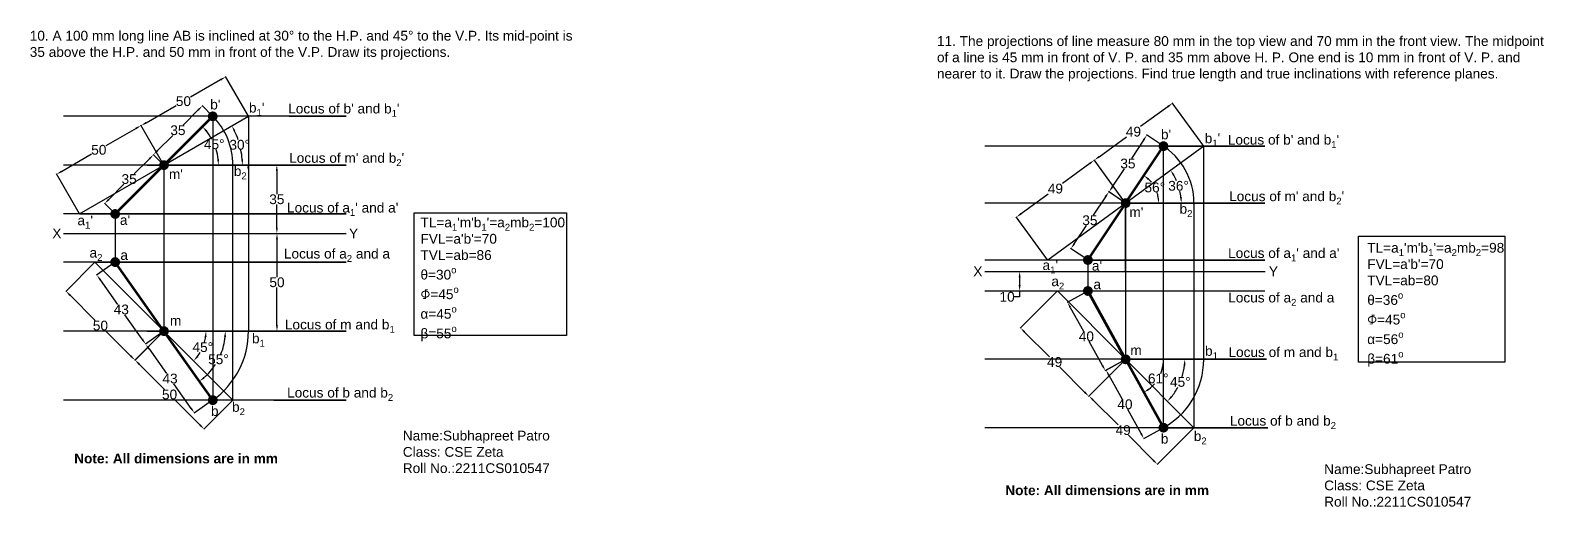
# Model space of a CAD drawing. Header units: millimetres. Extents: x 214 to 4834, y 182 to 516.
# Drawn here: x 4059 to 4834, y 239 to 483 of the extents above; entities that cross this region are included whole.
import ezdxf

# ---------------------------------------------------------------- set-up
doc = ezdxf.new("R2010")
doc.units = ezdxf.units.MM
doc.header["$MEASUREMENT"] = 0
doc.styles.get("Standard").update_dxf_attribs({"font": 'arial.ttf'})
doc.dimstyles.get("Standard").update_dxf_attribs({"dimtxt": 5, "dimasz": 3, "dimexe": 0.18, "dimexo": 0.0625, "dimgap": 0.09, "dimtad": 0, "dimtih": 1, "dimtoh": 1, "dimdec": 0, "dimzin": 0, "dimdsep": 46, "dimtxsty": 'Standard', "dimcen": 0.09, "dimadec": 0, "dimazin": 0, "dimtfac": 1, "dimtdec": 0, "dimtofl": 0, "dimtmove": 0, "dimatfit": 3, "dimfxl": 1, "dimtolj": 1, "dimtzin": 0, "dimarcsym": 0})

# ---------------------------------------------------------------- blocks, each defined once
blk = doc.blocks.new('*D81')
at = {"color": 0, "lineweight": -2, "transparency": 16777216}
for start, end in [(18.9432, 25.7215), (4.2785, 11.12835)]:
    blk.add_arc((4127.27, 414.36), 40.18, start, end, dxfattribs=at)
at = {"color": 0, "transparency": 16777216}
for points in [[(4163.03, 431.57), (4163.91, 432.03), (4162.07, 434.45)], [(4167.84, 417.38), (4166.84, 417.34), (4167.45, 414.36)]]:
    blk.add_solid(points, dxfattribs=at)
at = {"layer": 'Defpoints', "color": 0, "transparency": 16777216}
for p in [(4170.57, 439.36), (4166.84, 421.34), (4075.71, 414.36), (4127.27, 414.36), (4220.54, 414.36)]:
    blk.add_point(p, dxfattribs=at)
at = {"color": 0, "transparency": 16777216, "insert": (4166.08, 424.76), "char_height": 5, "attachment_point": 5}
blk.add_mtext('\\A1;30°', dxfattribs=at)
blk = doc.blocks.new('*D82')
at = {"color": 0, "lineweight": -2, "transparency": 16777216}
for start, end in [(28.49247, 38.83618), (6.16382, 16.75762)]:
    blk.add_arc((4127.27, 414.36), 27.9, start, end, dxfattribs=at)
at = {"color": 0, "transparency": 16777216}
for points in [[(4148.63, 431.52), (4149.37, 432.19), (4146.99, 434.09)], [(4155.5, 417.38), (4154.51, 417.33), (4155.17, 414.36)]]:
    blk.add_solid(points, dxfattribs=at)
at = {"layer": 'Defpoints', "color": 0, "transparency": 16777216}
for p in [(4152.27, 439.36), (4154.22, 421.58), (4075.71, 414.36), (4127.27, 414.36), (4220.54, 414.36)]:
    blk.add_point(p, dxfattribs=at)
at = {"color": 0, "transparency": 16777216, "insert": (4153.04, 425.04), "char_height": 5, "attachment_point": 5}
blk.add_mtext('\\A1;45°', dxfattribs=at)
blk = doc.blocks.new('*D83')
at = {"color": 0, "lineweight": -2, "transparency": 16777216}
for start, end in [(344.90077, 352.0155), (322.9845, 329.67692)]:
    blk.add_arc((4127.27, 329.36), 21.55, start, end, dxfattribs=at)
at = {"color": 0, "transparency": 16777216}
for points in [[(4148.1, 326.4), (4149.1, 326.33), (4148.81, 329.36)], [(4144.85, 316.06), (4144.09, 316.72), (4142.5, 314.13)]]:
    blk.add_solid(points, dxfattribs=at)
at = {"layer": 'Defpoints', "color": 0, "transparency": 16777216}
for p in [(4075.71, 329.36), (4127.27, 329.36), (4220.54, 329.36), (4145.93, 318.59), (4162.62, 294)]:
    blk.add_point(p, dxfattribs=at)
at = {"color": 0, "transparency": 16777216, "insert": (4147.17, 321.12), "char_height": 5, "attachment_point": 5}
blk.add_mtext('\\A1;45°', dxfattribs=at)
blk = doc.blocks.new('*D84')
at = {"color": 0, "lineweight": -2, "transparency": 16777216}
for start, end in [(337.91502, 354.53179), (310.7326, 327.08322)]:
    blk.add_arc((4127.27, 329.36), 31.45, start, end, dxfattribs=at)
at = {"color": 0, "transparency": 16777216}
for points in [[(4158.07, 326.39), (4159.07, 326.34), (4158.71, 329.36)], [(4148.09, 305.14), (4147.48, 305.93), (4145.42, 303.68)]]:
    blk.add_solid(points, dxfattribs=at)
at = {"layer": 'Defpoints', "color": 0, "transparency": 16777216}
for p in [(4075.71, 329.36), (4127.27, 329.36), (4220.54, 329.36), (4152.55, 310.66), (4152.27, 294)]:
    blk.add_point(p, dxfattribs=at)
at = {"color": 0, "transparency": 16777216, "insert": (4155.19, 314.9), "char_height": 5, "attachment_point": 5}
blk.add_mtext('\\A1;55°', dxfattribs=at)
blk = doc.blocks.new('*D85')
at = {"color": 0, "lineweight": -2, "transparency": 16777216}
for p, q in [((4127.22, 414.4), (4121.79, 419.84)), ((4119.79, 417.59), (4112.06, 409.86)), ((4099.04, 396.83), (4106.77, 404.57)), ((4102.22, 389.4), (4096.79, 394.84))]:
    blk.add_line(p, q, dxfattribs=at)
at = {"color": 0, "transparency": 16777216}
for points in [[(4119.44, 417.94), (4120.15, 417.24), (4121.92, 419.71)], [(4098.68, 397.19), (4099.39, 396.48), (4096.92, 394.71)]]:
    blk.add_solid(points, dxfattribs=at)
at = {"layer": 'Defpoints', "color": 0, "transparency": 16777216}
for p in [(4121.92, 419.71), (4127.27, 414.36), (4102.27, 389.36)]:
    blk.add_point(p, dxfattribs=at)
at = {"color": 0, "transparency": 16777216, "insert": (4109.42, 407.21), "char_height": 5, "attachment_point": 5}
blk.add_mtext('\\A1;35', dxfattribs=at)
blk = doc.blocks.new('*D86')
at = {"color": 0, "lineweight": -2, "transparency": 16777216}
for p, q in [((4144.79, 442.6), (4137.05, 434.86)), ((4152.22, 439.4), (4146.78, 444.85)), ((4124.03, 421.84), (4131.76, 429.57)), ((4127.22, 414.4), (4121.78, 419.85))]:
    blk.add_line(p, q, dxfattribs=at)
at = {"color": 0, "transparency": 16777216}
for points in [[(4144.43, 442.95), (4145.14, 442.24), (4146.91, 444.72)], [(4123.68, 422.19), (4124.38, 421.49), (4121.91, 419.72)]]:
    blk.add_solid(points, dxfattribs=at)
at = {"layer": 'Defpoints', "color": 0, "transparency": 16777216}
for p in [(4146.91, 444.72), (4152.27, 439.36), (4127.27, 414.36)]:
    blk.add_point(p, dxfattribs=at)
at = {"color": 0, "transparency": 16777216, "insert": (4134.41, 432.22), "char_height": 5, "attachment_point": 5}
blk.add_mtext('\\A1;35', dxfattribs=at)
blk = doc.blocks.new('*D87')
at = {"color": 0, "lineweight": -2, "transparency": 16777216}
for p, q in [((4156.29, 458.09), (4140.9, 449.21)), ((4170.54, 439.41), (4158.8, 459.75)), ((4118.18, 436.09), (4133.57, 444.98)), ((4127.24, 414.41), (4115.5, 434.75))]:
    blk.add_line(p, q, dxfattribs=at)
at = {"color": 0, "transparency": 16777216}
for points in [[(4156.04, 458.53), (4156.54, 457.66), (4158.89, 459.59)], [(4117.93, 436.53), (4118.43, 435.66), (4115.59, 434.59)]]:
    blk.add_solid(points, dxfattribs=at)
at = {"layer": 'Defpoints', "color": 0, "transparency": 16777216}
for p in [(4158.89, 459.59), (4170.57, 439.36), (4127.27, 414.36)]:
    blk.add_point(p, dxfattribs=at)
at = {"color": 0, "transparency": 16777216, "insert": (4137.24, 447.09), "char_height": 5, "attachment_point": 5}
blk.add_mtext('\\A1;50', dxfattribs=at)
blk = doc.blocks.new('*D88')
at = {"color": 0, "lineweight": -2, "transparency": 16777216}
for p, q in [((4127.24, 414.41), (4115.44, 434.84)), ((4112.94, 433.18), (4097.55, 424.3)), ((4074.83, 411.18), (4090.22, 420.07)), ((4083.93, 389.41), (4072.14, 409.84))]:
    blk.add_line(p, q, dxfattribs=at)
at = {"color": 0, "transparency": 16777216}
for points in [[(4112.69, 433.61), (4113.19, 432.75), (4115.53, 434.68)], [(4074.58, 411.61), (4075.08, 410.75), (4072.23, 409.68)]]:
    blk.add_solid(points, dxfattribs=at)
at = {"layer": 'Defpoints', "color": 0, "transparency": 16777216}
for p in [(4115.53, 434.68), (4127.27, 414.36), (4083.97, 389.36)]:
    blk.add_point(p, dxfattribs=at)
at = {"color": 0, "transparency": 16777216, "insert": (4093.88, 422.18), "char_height": 5, "attachment_point": 5}
blk.add_mtext('\\A1;50', dxfattribs=at)
blk = doc.blocks.new('*D89')
at = {"color": 0, "lineweight": -2, "transparency": 16777216}
for p, q in [((4118.68, 414.36), (4185.28, 414.36)), ((4185.1, 411.36), (4185.1, 399.5)), ((4185.1, 382.36), (4185.1, 394.22)), ((4118.68, 379.36), (4185.28, 379.36))]:
    blk.add_line(p, q, dxfattribs=at)
at = {"color": 0, "transparency": 16777216}
for points in [[(4184.6, 411.36), (4185.6, 411.36), (4185.1, 414.36)], [(4184.6, 382.36), (4185.6, 382.36), (4185.1, 379.36)]]:
    blk.add_solid(points, dxfattribs=at)
at = {"layer": 'Defpoints', "color": 0, "transparency": 16777216}
for p in [(4118.62, 414.36), (4118.62, 379.36), (4185.1, 379.36)]:
    blk.add_point(p, dxfattribs=at)
at = {"color": 0, "transparency": 16777216, "insert": (4185.1, 396.86), "char_height": 5, "attachment_point": 5}
blk.add_mtext('\\A1;35', dxfattribs=at)
blk = doc.blocks.new('*D90')
at = {"color": 0, "lineweight": -2, "transparency": 16777216}
for p, q in [((4118.6, 379.36), (4185.35, 379.36)), ((4185.17, 376.36), (4185.17, 357)), ((4185.17, 332.36), (4185.17, 351.72)), ((4118.6, 329.36), (4185.35, 329.36))]:
    blk.add_line(p, q, dxfattribs=at)
at = {"color": 0, "transparency": 16777216}
for points in [[(4184.67, 376.36), (4185.67, 376.36), (4185.17, 379.36)], [(4184.67, 332.36), (4185.67, 332.36), (4185.17, 329.36)]]:
    blk.add_solid(points, dxfattribs=at)
at = {"layer": 'Defpoints', "color": 0, "transparency": 16777216}
for p in [(4118.54, 379.36), (4118.54, 329.36), (4185.17, 329.36)]:
    blk.add_point(p, dxfattribs=at)
at = {"color": 0, "transparency": 16777216, "insert": (4185.17, 354.36), "char_height": 5, "attachment_point": 5}
blk.add_mtext('\\A1;50', dxfattribs=at)
blk = doc.blocks.new('*D91')
at = {"color": 0, "lineweight": -2, "transparency": 16777216}
for p, q in [((4102.22, 364.68), (4092.76, 357.99)), ((4094.64, 355.65), (4103.53, 343.06)), ((4116.17, 325.19), (4107.27, 337.77)), ((4127.22, 329.32), (4117.76, 322.64))]:
    blk.add_line(p, q, dxfattribs=at)
at = {"color": 0, "transparency": 16777216}
for points in [[(4095.05, 355.93), (4094.23, 355.36), (4092.9, 358.1)], [(4116.58, 325.48), (4115.76, 324.9), (4117.9, 322.74)]]:
    blk.add_solid(points, dxfattribs=at)
at = {"layer": 'Defpoints', "color": 0, "transparency": 16777216}
for p in [(4102.27, 364.72), (4127.27, 329.36), (4117.9, 322.74)]:
    blk.add_point(p, dxfattribs=at)
at = {"color": 0, "transparency": 16777216, "insert": (4105.4, 340.42), "char_height": 5, "attachment_point": 5}
blk.add_mtext('\\A1;43', dxfattribs=at)
blk = doc.blocks.new('*D92')
at = {"color": 0, "lineweight": -2, "transparency": 16777216}
for p, q in [((4127.22, 329.32), (4117.74, 322.62)), ((4119.62, 320.28), (4128.52, 307.7)), ((4141.16, 289.82), (4132.26, 302.41)), ((4152.22, 293.97), (4142.74, 287.27))]:
    blk.add_line(p, q, dxfattribs=at)
at = {"color": 0, "transparency": 16777216}
for points in [[(4120.03, 320.57), (4119.21, 319.99), (4117.89, 322.73)], [(4141.56, 290.11), (4140.75, 289.53), (4142.89, 287.37)]]:
    blk.add_solid(points, dxfattribs=at)
at = {"layer": 'Defpoints', "color": 0, "transparency": 16777216}
for p in [(4127.27, 329.36), (4142.89, 287.37), (4152.27, 294)]:
    blk.add_point(p, dxfattribs=at)
at = {"color": 0, "transparency": 16777216, "insert": (4130.39, 305.05), "char_height": 5, "attachment_point": 5}
blk.add_mtext('\\A1;43', dxfattribs=at)
blk = doc.blocks.new('*D93')
at = {"color": 0, "lineweight": -2, "transparency": 16777216}
for p, q in [((4091.87, 364.67), (4076.91, 349.72)), ((4079.16, 347.72), (4092.08, 334.81)), ((4110.28, 316.61), (4097.36, 329.53)), ((4127.22, 329.32), (4112.27, 314.36))]:
    blk.add_line(p, q, dxfattribs=at)
at = {"color": 0, "transparency": 16777216}
for points in [[(4079.52, 348.08), (4078.81, 347.37), (4077.04, 349.85)], [(4110.63, 316.97), (4109.92, 316.26), (4112.4, 314.49)]]:
    blk.add_solid(points, dxfattribs=at)
at = {"layer": 'Defpoints', "color": 0, "transparency": 16777216}
for p in [(4091.91, 364.72), (4127.27, 329.36), (4112.4, 314.49)]:
    blk.add_point(p, dxfattribs=at)
at = {"color": 0, "transparency": 16777216, "insert": (4094.72, 332.17), "char_height": 5, "attachment_point": 5}
blk.add_mtext('\\A1;50', dxfattribs=at)
blk = doc.blocks.new('*D94')
at = {"color": 0, "lineweight": -2, "transparency": 16777216}
for p, q in [((4127.22, 329.32), (4112.33, 314.43)), ((4114.58, 312.43), (4127.5, 299.52)), ((4145.7, 281.32), (4132.78, 294.23)), ((4162.58, 293.96), (4147.69, 279.07))]:
    blk.add_line(p, q, dxfattribs=at)
at = {"color": 0, "transparency": 16777216}
for points in [[(4114.94, 312.79), (4114.23, 312.08), (4112.46, 314.55)], [(4146.05, 281.67), (4145.34, 280.97), (4147.82, 279.2)]]:
    blk.add_solid(points, dxfattribs=at)
at = {"layer": 'Defpoints', "color": 0, "transparency": 16777216}
for p in [(4127.27, 329.36), (4162.62, 294), (4147.82, 279.2)]:
    blk.add_point(p, dxfattribs=at)
at = {"color": 0, "transparency": 16777216, "insert": (4130.14, 296.88), "char_height": 5, "attachment_point": 5}
blk.add_mtext('\\A1;50', dxfattribs=at)
blk = doc.blocks.new('*D95')
at = {"color": 0, "lineweight": -2, "transparency": 16777216}
for p, q in [((4609.74, 398.19), (4603.45, 388.75)), ((4619.99, 394.96), (4611.25, 400.78)), ((4593.63, 374.02), (4599.92, 383.46)), ((4600.56, 365.8), (4591.82, 371.63))]:
    blk.add_line(p, q, dxfattribs=at)
at = {"color": 0, "transparency": 16777216}
for points in [[(4609.32, 398.46), (4610.15, 397.91), (4611.4, 400.68)], [(4593.21, 374.3), (4594.05, 373.75), (4591.97, 371.53)]]:
    blk.add_solid(points, dxfattribs=at)
at = {"layer": 'Defpoints', "color": 0, "transparency": 16777216}
for p in [(4611.4, 400.68), (4620.04, 394.92), (4600.61, 365.77)]:
    blk.add_point(p, dxfattribs=at)
at = {"color": 0, "transparency": 16777216, "insert": (4601.68, 386.11), "char_height": 5, "attachment_point": 5}
blk.add_mtext('\\A1;35', dxfattribs=at)
blk = doc.blocks.new('*D96')
at = {"color": 0, "lineweight": -2, "transparency": 16777216}
for p, q in [((4629.18, 427.22), (4622.93, 417.8)), ((4639.33, 424.08), (4630.69, 429.82)), ((4613.16, 403.1), (4619.41, 412.52)), ((4619.99, 394.96), (4611.35, 400.7))]:
    blk.add_line(p, q, dxfattribs=at)
at = {"color": 0, "transparency": 16777216}
for points in [[(4628.77, 427.5), (4629.6, 426.95), (4630.84, 429.72)], [(4612.74, 403.37), (4613.57, 402.82), (4611.5, 400.6)]]:
    blk.add_solid(points, dxfattribs=at)
at = {"layer": 'Defpoints', "color": 0, "transparency": 16777216}
for p in [(4630.84, 429.72), (4639.39, 424.04), (4620.04, 394.92)]:
    blk.add_point(p, dxfattribs=at)
at = {"color": 0, "transparency": 16777216, "insert": (4621.17, 415.16), "char_height": 5, "attachment_point": 5}
blk.add_mtext('\\A1;35', dxfattribs=at)
blk = doc.blocks.new('*D97')
at = {"color": 0, "lineweight": -2, "transparency": 16777216}
for p, q in [((4641.56, 444.3), (4627.62, 434.13)), ((4659.99, 424.13), (4643.88, 446.21)), ((4606.43, 418.68), (4620.37, 428.85)), ((4620.01, 394.97), (4603.9, 417.06))]:
    blk.add_line(p, q, dxfattribs=at)
at = {"color": 0, "transparency": 16777216}
for points in [[(4641.27, 444.71), (4641.86, 443.9), (4643.98, 446.07)], [(4606.14, 419.09), (4606.72, 418.28), (4604.01, 416.91)]]:
    blk.add_solid(points, dxfattribs=at)
at = {"layer": 'Defpoints', "color": 0, "transparency": 16777216}
for p in [(4643.98, 446.07), (4660.02, 424.08), (4620.04, 394.92)]:
    blk.add_point(p, dxfattribs=at)
at = {"color": 0, "transparency": 16777216, "insert": (4624, 431.49), "char_height": 5, "attachment_point": 5}
blk.add_mtext('\\A1;49', dxfattribs=at)
blk = doc.blocks.new('*D98')
at = {"color": 0, "lineweight": -2, "transparency": 16777216}
for p, q in [((4601.58, 415.15), (4587.64, 404.98)), ((4620.01, 394.97), (4603.9, 417.06)), ((4566.45, 389.53), (4580.39, 399.69)), ((4580.03, 365.82), (4563.92, 387.9))]:
    blk.add_line(p, q, dxfattribs=at)
at = {"color": 0, "transparency": 16777216}
for points in [[(4601.29, 415.55), (4601.88, 414.74), (4604.01, 416.91)], [(4566.16, 389.93), (4566.75, 389.12), (4564.03, 387.76)]]:
    blk.add_solid(points, dxfattribs=at)
at = {"layer": 'Defpoints', "color": 0, "transparency": 16777216}
for p in [(4604.01, 416.91), (4620.04, 394.92), (4580.07, 365.77)]:
    blk.add_point(p, dxfattribs=at)
at = {"color": 0, "transparency": 16777216, "insert": (4584.02, 402.34), "char_height": 5, "attachment_point": 5}
blk.add_mtext('\\A1;49', dxfattribs=at)
blk = doc.blocks.new('*D99')
at = {"color": 0, "lineweight": -2, "transparency": 16777216}
for p, q in [((4557.33, 359.92), (4565.87, 359.92)), ((4565.69, 356.92), (4565.69, 352.92)), ((4557.33, 349.92), (4565.87, 349.92)), ((4565.69, 349.92), (4565.69, 346.92)), ((4565.69, 346.92), (4562.69, 346.92))]:
    blk.add_line(p, q, dxfattribs=at)
at = {"color": 0, "transparency": 16777216}
for points in [[(4565.19, 356.92), (4566.19, 356.92), (4565.69, 359.92)], [(4565.19, 352.92), (4566.19, 352.92), (4565.69, 349.92)]]:
    blk.add_solid(points, dxfattribs=at)
at = {"layer": 'Defpoints', "color": 0, "transparency": 16777216}
for p in [(4557.27, 359.92), (4557.27, 349.92), (4565.69, 349.92)]:
    blk.add_point(p, dxfattribs=at)
at = {"color": 0, "transparency": 16777216, "insert": (4559.27, 346.92), "char_height": 5, "attachment_point": 5}
blk.add_mtext('\\A1;10', dxfattribs=at)
blk = doc.blocks.new('*D100')
at = {"color": 0, "lineweight": -2, "transparency": 16777216}
for p, q in [((4600.6, 349.89), (4590.05, 344.06)), ((4591.66, 341.52), (4598.43, 329.29)), ((4608.12, 311.77), (4601.36, 324)), ((4619.97, 314.89), (4609.42, 309.06))]:
    blk.add_line(p, q, dxfattribs=at)
at = {"color": 0, "transparency": 16777216}
for points in [[(4592.1, 341.76), (4591.23, 341.28), (4590.21, 344.14)], [(4608.56, 312.01), (4607.69, 311.53), (4609.58, 309.14)]]:
    blk.add_solid(points, dxfattribs=at)
at = {"layer": 'Defpoints', "color": 0, "transparency": 16777216}
for p in [(4600.66, 349.92), (4620.02, 314.92), (4609.58, 309.14)]:
    blk.add_point(p, dxfattribs=at)
at = {"color": 0, "transparency": 16777216, "insert": (4599.89, 326.64), "char_height": 5, "attachment_point": 5}
blk.add_mtext('\\A1;40', dxfattribs=at)
blk = doc.blocks.new('*D101')
at = {"color": 0, "lineweight": -2, "transparency": 16777216}
for p, q in [((4619.97, 314.89), (4609.81, 309.27)), ((4611.42, 306.73), (4618.19, 294.5)), ((4627.88, 276.98), (4621.11, 289.22)), ((4639.33, 279.89), (4629.17, 274.27))]:
    blk.add_line(p, q, dxfattribs=at)
at = {"color": 0, "transparency": 16777216}
for points in [[(4611.86, 306.98), (4610.98, 306.49), (4609.97, 309.36)], [(4628.32, 277.23), (4627.44, 276.74), (4629.33, 274.36)]]:
    blk.add_solid(points, dxfattribs=at)
at = {"layer": 'Defpoints', "color": 0, "transparency": 16777216}
for p in [(4620.02, 314.92), (4639.39, 279.92), (4629.33, 274.36)]:
    blk.add_point(p, dxfattribs=at)
at = {"color": 0, "transparency": 16777216, "insert": (4619.65, 291.86), "char_height": 5, "attachment_point": 5}
blk.add_mtext('\\A1;40', dxfattribs=at)
blk = doc.blocks.new('*D102')
at = {"color": 0, "lineweight": -2, "transparency": 16777216}
for p, q in [((4619.98, 314.88), (4601.12, 296.02)), ((4603.36, 294.02), (4616.1, 281.29)), ((4654.98, 279.88), (4636.12, 261.02)), ((4634.12, 263.27), (4621.39, 276))]:
    blk.add_line(p, q, dxfattribs=at)
at = {"color": 0, "transparency": 16777216}
for points in [[(4603.72, 294.38), (4603.01, 293.67), (4601.24, 296.14)], [(4634.47, 263.62), (4633.77, 262.91), (4636.24, 261.14)]]:
    blk.add_solid(points, dxfattribs=at)
at = {"layer": 'Defpoints', "color": 0, "transparency": 16777216}
for p in [(4620.02, 314.92), (4655.02, 279.92), (4636.24, 261.14)]:
    blk.add_point(p, dxfattribs=at)
at = {"color": 0, "transparency": 16777216, "insert": (4618.74, 278.64), "char_height": 5, "attachment_point": 5}
blk.add_mtext('\\A1;49', dxfattribs=at)
blk = doc.blocks.new('*D103')
at = {"color": 0, "lineweight": -2, "transparency": 16777216}
for p, q in [((4584.98, 349.88), (4565.99, 330.89)), ((4568.24, 328.9), (4580.97, 316.16)), ((4598.99, 298.14), (4586.26, 310.87)), ((4619.98, 314.88), (4600.99, 295.89))]:
    blk.add_line(p, q, dxfattribs=at)
at = {"color": 0, "transparency": 16777216}
for points in [[(4568.59, 329.25), (4567.88, 328.54), (4566.12, 331.02)], [(4599.35, 298.49), (4598.64, 297.78), (4601.12, 296.02)]]:
    blk.add_solid(points, dxfattribs=at)
at = {"layer": 'Defpoints', "color": 0, "transparency": 16777216}
for p in [(4585.02, 349.92), (4620.02, 314.92), (4601.12, 296.02)]:
    blk.add_point(p, dxfattribs=at)
at = {"color": 0, "transparency": 16777216, "insert": (4583.62, 313.52), "char_height": 5, "attachment_point": 5}
blk.add_mtext('\\A1;49', dxfattribs=at)
blk = doc.blocks.new('*D104')
at = {"color": 0, "lineweight": -2, "transparency": 16777216}
for start, end in [(38.95049, 46.24553), (10.16192, 18.45547)]:
    blk.add_arc((4620.02, 394.92), 16.94, start, end, dxfattribs=at)
at = {"color": 0, "transparency": 16777216}
for points in [[(4631.42, 406.77), (4632.05, 407.55), (4629.39, 409.03)], [(4637.19, 397.96), (4636.2, 397.87), (4636.96, 394.92)]]:
    blk.add_solid(points, dxfattribs=at)
at = {"layer": 'Defpoints', "color": 0, "transparency": 16777216}
for p in [(4639.39, 424.08), (4636.06, 400.38), (4547.88, 394.92), (4620.02, 394.92), (4691.4, 394.92)]:
    blk.add_point(p, dxfattribs=at)
at = {"color": 0, "transparency": 16777216, "insert": (4634.95, 402.93), "char_height": 5, "attachment_point": 5}
blk.add_mtext('\\A1;56°', dxfattribs=at)
blk = doc.blocks.new('*D105')
at = {"color": 0, "lineweight": -2, "transparency": 16777216}
for start, end in [(23.74828, 30.06397), (6.03806, 12.53337)]:
    blk.add_arc((4620.04, 394.92), 28.48, start, end, dxfattribs=at)
at = {"color": 0, "transparency": 16777216}
for points in [[(4644.27, 408.92), (4645.11, 409.46), (4643.06, 411.7)], [(4648.87, 397.95), (4647.87, 397.89), (4648.52, 394.92)]]:
    blk.add_solid(points, dxfattribs=at)
at = {"layer": 'Defpoints', "color": 0, "transparency": 16777216}
for p in [(4660.02, 424.08), (4647.9, 400.86), (4547.88, 394.92), (4620.04, 394.92), (4691.4, 394.92)]:
    blk.add_point(p, dxfattribs=at)
at = {"color": 0, "transparency": 16777216, "insert": (4647.12, 403.75), "char_height": 5, "attachment_point": 5}
blk.add_mtext('\\A1;36°', dxfattribs=at)
blk = doc.blocks.new('*D106')
at = {"color": 0, "lineweight": -2, "transparency": 16777216}
for start, end in [(338.19591, 351.11713), (307.83789, 319.88537)]:
    blk.add_arc((4620.02, 314.92), 19.37, start, end, dxfattribs=at)
at = {"color": 0, "transparency": 16777216}
for points in [[(4638.66, 311.97), (4639.66, 311.89), (4639.39, 314.92)], [(4632.18, 299.21), (4631.63, 300.04), (4629.4, 297.97)]]:
    blk.add_solid(points, dxfattribs=at)
at = {"layer": 'Defpoints', "color": 0, "transparency": 16777216}
for p in [(4547.88, 314.92), (4620.02, 314.92), (4692.15, 314.92), (4634.71, 302.29), (4639.39, 279.92)]:
    blk.add_point(p, dxfattribs=at)
at = {"color": 0, "transparency": 16777216, "insert": (4636.71, 305.09), "char_height": 5, "attachment_point": 5}
blk.add_mtext('\\A1;61°', dxfattribs=at)
blk = doc.blocks.new('*D107')
at = {"color": 0, "lineweight": -2, "transparency": 16777216}
for start, end in [(342.79229, 354.32736), (320.67263, 331.99618)]:
    blk.add_arc((4620.02, 314.92), 30.31, start, end, dxfattribs=at)
at = {"color": 0, "transparency": 16777216}
for points in [[(4649.69, 311.95), (4650.69, 311.9), (4650.34, 314.92)], [(4643.84, 295.38), (4643.1, 296.05), (4641.46, 293.49)]]:
    blk.add_solid(points, dxfattribs=at)
at = {"layer": 'Defpoints', "color": 0, "transparency": 16777216}
for p in [(4547.88, 314.92), (4620.02, 314.92), (4692.15, 314.92), (4646.27, 299.77), (4655.02, 279.92)]:
    blk.add_point(p, dxfattribs=at)
at = {"color": 0, "transparency": 16777216, "insert": (4648.03, 303.32), "char_height": 5, "attachment_point": 5}
blk.add_mtext('\\A1;45°', dxfattribs=at)

msp = doc.modelspace()

# ---------------------------------------------------------------- linework, layer by layer
for p, q in [((4220.54, 439.36), (4075.71, 439.36)), ((4127.27, 414.36), (4170.57, 439.36)), ((4152.27, 439.36), (4152.27, 294)), ((4170.57, 439.36), (4170.57, 329.36)), ((4191.43, 439.36), (4220.54, 439.36)), ((4691.4, 424.08), (4547.88, 424.08)), ((4660.02, 424.08), (4620.04, 394.92)), ((4639.39, 279.92), (4639.39, 424.08)), ((4639.39, 424.08), (4691.4, 424.08)), ((4660.02, 314.92), (4660.02, 424.08)), ((4220.54, 414.36), (4075.71, 414.36)), ((4083.97, 389.36), (4127.27, 414.36)), ((4127.27, 414.36), (4127.27, 329.36)), ((4148.12, 414.36), (4220.54, 414.36)), ((4162.62, 294), (4162.62, 414.36)), ((4220.54, 389.36), (4075.71, 389.36)), ((4083.97, 389.36), (4220.54, 389.36)), ((4102.27, 389.36), (4102.27, 364.72)), ((4691.4, 394.92), (4547.88, 394.92)), ((4620.04, 394.92), (4580.07, 365.77)), ((4620.02, 359.92), (4620.02, 394.92)), ((4620.02, 394.92), (4620.02, 314.92)), ((4620.02, 394.92), (4691.4, 394.92)), ((4655.02, 394.92), (4655.02, 279.92)), ((4075.71, 379.36), (4220.54, 379.36)), ((4220.54, 364.72), (4075.71, 364.72)), ((4091.91, 364.72), (4127.27, 329.36)), ((4091.91, 364.72), (4220.54, 364.72)), ((4691.4, 365.77), (4547.88, 365.77)), ((4600.68, 365.77), (4600.66, 349.92)), ((4600.68, 365.77), (4691.4, 365.77)), ((4547.88, 359.92), (4691.48, 359.92)), ((4547.88, 349.92), (4691.4, 349.92)), ((4620.02, 314.92), (4585.02, 349.92)), ((4220.54, 329.36), (4075.71, 329.36)), ((4127.27, 329.36), (4162.62, 294)), ((4148.12, 329.36), (4220.54, 329.36)), ((4692.15, 314.92), (4547.88, 314.92)), ((4620.02, 314.92), (4692.15, 314.92)), ((4655.02, 279.92), (4620.02, 314.92)), ((4220.54, 294), (4075.71, 294)), ((4183.48, 294), (4220.54, 294)), ((4692.79, 279.92), (4547.88, 279.92)), ((4639.39, 279.92), (4692.79, 279.92))]:
    msp.add_line(p, q)
at = {"lineweight": 53}
for p, q in [((4152.27, 439.36), (4127.27, 414.36)), ((4620.02, 394.92), (4639.39, 424.08)), ((4127.27, 414.36), (4102.27, 389.36)), ((4600.68, 365.77), (4620.04, 394.92)), ((4127.27, 329.36), (4102.27, 364.72)), ((4620.02, 314.92), (4600.66, 349.92)), ((4152.27, 294), (4127.27, 329.36)), ((4639.39, 279.92), (4620.02, 314.92))]:
    msp.add_line(p, q, dxfattribs=at)
at = {"const_width": 2.5}
for points in [[(4151.02, 439.36, 1), (4153.52, 439.36, 1)], [(4638.14, 424.08, 1), (4640.64, 424.08, 1)], [(4126.02, 414.36, 1), (4128.52, 414.36, 1)], [(4618.79, 394.92, 1), (4621.29, 394.92, 1)], [(4101.02, 389.36, 1), (4103.52, 389.36, 1)], [(4101.02, 364.72, 1), (4103.52, 364.72, 1)], [(4599.41, 365.77, 1), (4601.91, 365.77, 1)], [(4599.41, 349.92, 1), (4601.91, 349.92, 1)], [(4126.02, 329.36, 1), (4128.52, 329.36, 1)], [(4618.77, 314.92, 1), (4621.27, 314.92, 1)], [(4151.02, 294, 1), (4153.52, 294, 1)], [(4638.14, 279.92, 1), (4640.64, 279.92, 1)]]:
    msp.add_lwpolyline(points, format="xyb", close=True, dxfattribs=at)
for points in [[(4255.42, 389.96), (4333.53, 389.96), (4333.53, 327.11), (4255.42, 327.11)], [(4739.27, 377.92), (4814.34, 377.92), (4814.34, 313.54), (4739.27, 313.54)]]:
    msp.add_lwpolyline(points, close=True)
for centre, radius, start, end in [((4127.27, 414.36), 35.36, 0, 45), ((4620.02, 394.89), 35, 0.05377, 58.48227), ((4620.02, 394.89), 35, 234.33097, 238.42437), ((4620.02, 394.89), 35, 303.59255, 303.68961), ((4620.02, 394.89), 35, 267.51752, 272.48248), ((4620.02, 314.92), 40, 117.16445, 120.74559), ((4127.27, 329.36), 43.3, 305.26439, 0), ((4620.02, 314.92), 40, 297.16446, 0)]:
    msp.add_arc(centre, radius, start, end)

# ---------------------------------------------------------------- texts
at = {"char_height": 5, "attachment_point": 1}
for s, width, insert in [('10. A 100 mm long line AB is inclined at 30° to the H.P. and 45° to the V.P. Its mid-point is \\P35 above the H.P. and 50 mm in front of the V.P. Draw its projections.', 313.1677, (4058.5, 483.15)), ('11. The projections of line measure 80 mm in the top view and 70 mm in the front view. The midpoint of a line is 45 mm in front of V. P. and 35 mm above H. P. One end is 10 mm in front of V. P. and nearer to it. Draw the projections. Find true length and true inclinations with reference planes.', 313.4835, (4523.33, 480.41)), ("\\A1;b'", 11.6781, (4150.98, 447.9)), ("\\A1;b{\\H0.7x;\\S^ 1;}'", 11.6781, (4170.81, 446.28)), ("\\A1;Locus of b' and b{\\H0.7x;\\S^ 1;}'", 59.2825, (4190.94, 445.83)), ("\\A1;b'", 11.6781, (4638.1, 432.59)), ("\\A1;b{\\H0.7x;\\S^ 1;}'", 11.6781, (4660.53, 430.6)), ("\\A1;Locus of b' and b{\\H0.7x;\\S^ 1;}'", 59.2825, (4672.37, 429.88)), ("\\A1;Locus of m' and b{\\H0.7x;\\S^ 2;}'", 62.0943, (4191.41, 420.56)), ("\\A1;m'", 11.6781, (4129.8, 412.26)), ("\\A1;b{\\H0.7x;\\S^ 2;}'", 11.6781, (4163.07, 413.8)), ("\\A1;Locus of m' and b{\\H0.7x;\\S^ 2;}'", 62.0943, (4673.04, 400.92)), ("\\A1;a{\\H0.7x;\\S^ 1;}'", 11.6781, (4082.96, 388.57)), ("\\A1;a'", 11.6781, (4104.69, 388.73)), ("\\A1;Locus of a{\\H0.7x;\\S^ 1;}' and a'", 63.3313, (4190.32, 395.07)), ("\\A1;TL=a{\\H0.7x;\\S^ 1;}'m'b{\\H0.7x;\\S^ 1;}'=a{\\H0.7x;\\S^ 2;}mb{\\H0.7x;\\S^ 2;}=100\\PFVL=a'b'=70\\PTVL=ab=86\\Pθ=30{\\H0.7x;\\So^ ;}\\P{\\fISOCPEUR|b0|i0|c0|p34;Φ\\f@Arial Unicode MS|b0|i0|c0|p34;=45\\H0.7x;\\So^ ;\\H1.42857x;\\Pα=45\\H0.7x;\\So^ ;\\H1.42857x;\\Pβ=55\\H0.7x;\\So^ ;}", 82.8315, (4258.69, 387.52)), ("\\A1;m'", 11.6781, (4621.92, 392.82)), ("\\A1;b{\\H0.7x;\\S^ 2;}'", 11.6781, (4647.64, 394.49)), ('X', 12.5232, (4070.07, 381.9)), ('Y', 12.5232, (4222.08, 381.9)), ("\\A1;TL=a{\\H0.7x;\\S^ 1;}'m'b{\\H0.7x;\\S^ 1;}'=a{\\H0.7x;\\S^ 2;}mb{\\H0.7x;\\S^ 2;}=98\\PFVL=a'b'=70\\PTVL=ab=80\\Pθ=36{\\H0.7x;\\So^ ;}\\P{\\fISOCPEUR|b0|i0|c0|p34;Φ\\f@Arial Unicode MS|b0|i0|c0|p34;=45\\H0.7x;\\So^ ;\\H1.42857x;\\Pα=56\\H0.7x;\\So^ ;\\H1.42857x;\\Pβ=61\\H0.7x;\\So^ ;}", 82.8315, (4743.8, 374.54)), ('\\A1;a{\\H0.7x;\\S^ 2;}', 11.6781, (4089.13, 372.02)), ('\\A1;a', 11.6781, (4104.94, 370.83)), ('\\A1;Locus of a{\\H0.7x;\\S^ 2;} and a', 56.677, (4188.72, 371.54)), ("\\A1;a{\\H0.7x;\\S^ 1;}'", 11.6781, (4577.43, 365.64)), ("\\A1;a'", 11.6781, (4602.71, 365.34)), ("\\A1;Locus of a{\\H0.7x;\\S^ 1;}' and a'", 63.3313, (4672.5, 371.83)), ('X', 12.5232, (4541.95, 362.47)), ('Y', 12.5232, (4693.42, 362.47)), ('\\A1;a{\\H0.7x;\\S^ 2;}', 11.6781, (4581.95, 357.4)), ('\\A1;a', 11.6781, (4603.52, 355.82)), ('\\A1;Locus of a{\\H0.7x;\\S^ 2;} and a', 56.677, (4672.57, 349.05)), ('\\A1;m', 11.6781, (4130.32, 337.24)), ('\\A1;Locus of m and b{\\H0.7x;\\S^ 1;}', 56.427, (4189.22, 335.25)), ('\\A1;b{\\H0.7x;\\S^ 1;}', 12.0765, (4172.36, 328.13)), ('\\A1;m', 11.6781, (4622.42, 322.09)), ('\\A1;b{\\H0.7x;\\S^ 1;}', 11.6781, (4660.68, 321.72)), ('\\A1;Locus of m and b{\\H0.7x;\\S^ 1;}', 56.427, (4672.69, 321.1)), ('\\A1;Locus of b and b{\\H0.7x;\\S^ 2;}', 56.4922, (4190.35, 300.36)), ('\\A1;b', 11.6781, (4151.34, 290.95)), ('\\A1;b{\\H0.7x;\\S^ 2;}', 11.6781, (4162.14, 293.03)), ('\\A1;Locus of b and b{\\H0.7x;\\S^ 2;}', 56.4922, (4673.42, 285.96)), ('Name:Subhapreet Patro\\PClass: CSE Zeta\\PRoll No.:2211CS010547', 93.4346, (4249.64, 278.35)), ('\\A1;b', 11.6781, (4638.03, 276.77)), ('\\A1;b{\\H0.7x;\\S^ 2;}', 11.6781, (4654.92, 278.09)), ('{\\fArial|b1|i0|c0|p34;Note: All dimensions are in mm}', 119.6567, (4081.28, 266.64)), ('Name:Subhapreet Patro\\PClass: CSE Zeta\\PRoll No.:2211CS010547', 93.4346, (4721.74, 261.18)), ('{\\fArial|b1|i0|c0|p34;Note: All dimensions are in mm}', 119.6567, (4558.34, 250.37))]:
    msp.add_mtext_dynamic_manual_height_columns(s, width=width, gutter_width=25, heights=[0], dxfattribs=dict(at, insert=insert))

# ---------------------------------------------------------------- dimensions: what is measured, and where the dimension line sits
for p1, p2, distance, picture, middle in [((4127.27, 414.36), (4170.57, 439.36), 23.36, '*D87', (4137.24, 447.09)), ((4127.27, 414.36), (4152.27, 439.36), 7.58, '*D86', (4134.41, 432.22)), ((4620.04, 394.92), (4660.02, 424.08), 27.22, '*D97', (4624, 431.49)), ((4083.97, 389.36), (4127.27, 414.36), 23.46, '*D88', (4093.88, 422.18)), ((4620.04, 394.92), (4639.39, 424.04), 10.26, '*D96', (4621.17, 415.16)), ((4102.27, 389.36), (4127.27, 414.36), 7.57, '*D85', (4109.42, 407.21)), ((4118.62, 414.36), (4118.62, 379.36), 66.48, '*D89', (4185.1, 396.86)), ((4580.07, 365.77), (4620.04, 394.92), 27.22, '*D98', (4584.02, 402.34)), ((4600.61, 365.77), (4620.04, 394.92), 10.38, '*D95', (4601.68, 386.11)), ((4118.54, 379.36), (4118.54, 329.36), 66.64, '*D90', (4185.17, 354.36)), ((4091.91, 364.72), (4127.27, 329.36), -21.03, '*D93', (4094.72, 332.17)), ((4102.27, 364.72), (4127.27, 329.36), -11.47, '*D91', (4105.4, 340.42)), ((4557.27, 359.92), (4557.27, 349.92), 8.43, '*D99', (4559.27, 346.92)), ((4585.02, 349.92), (4620.02, 314.92), -26.74, '*D103', (4583.62, 313.52)), ((4600.66, 349.92), (4620.02, 314.92), -11.94, '*D100', (4599.89, 326.64)), ((4127.27, 329.36), (4162.62, 294), -20.94, '*D94', (4130.14, 296.88)), ((4127.27, 329.36), (4152.27, 294), -11.49, '*D92', (4130.39, 305.05)), ((4620.02, 314.92), (4655.02, 279.92), -26.56, '*D102', (4618.74, 278.64)), ((4620.02, 314.92), (4639.39, 279.92), -11.49, '*D101', (4619.65, 291.86))]:
    dim = msp.add_aligned_dim(p1=p1, p2=p2, distance=distance, dimstyle='Standard')
    dim.commit()
    dim.dimension.update_dxf_attribs({"geometry": picture, "text_midpoint": middle})
for base, line1, line2, picture, middle in [((4166.84, 421.34), ((4220.54, 414.36), (4075.71, 414.36)), ((4127.27, 414.36), (4170.57, 439.36)), '*D81', (4166.08, 424.76)), ((4154.22, 421.58), ((4220.54, 414.36), (4075.71, 414.36)), ((4152.27, 439.36), (4127.27, 414.36)), '*D82', (4153.04, 425.04)), ((4636.06, 400.38), ((4691.4, 394.92), (4547.88, 394.92)), ((4620.02, 394.92), (4639.39, 424.08)), '*D104', (4634.95, 402.93)), ((4647.9, 400.86), ((4660.02, 424.08), (4620.04, 394.92)), ((4691.4, 394.92), (4547.88, 394.92)), '*D105', (4647.12, 403.75)), ((4145.93, 318.59), ((4220.54, 329.36), (4075.71, 329.36)), ((4127.27, 329.36), (4162.62, 294)), '*D83', (4147.17, 321.12)), ((4152.55, 310.66), ((4220.54, 329.36), (4075.71, 329.36)), ((4152.27, 294), (4127.27, 329.36)), '*D84', (4155.19, 314.9)), ((4634.71, 302.29), ((4692.15, 314.92), (4547.88, 314.92)), ((4639.39, 279.92), (4620.02, 314.92)), '*D106', (4636.71, 305.09)), ((4646.27, 299.77), ((4692.15, 314.92), (4547.88, 314.92)), ((4655.02, 279.92), (4620.02, 314.92)), '*D107', (4648.03, 303.32))]:
    dim = msp.add_angular_dim_2l(base=base, line1=line1, line2=line2, dimstyle='Standard')
    dim.commit()
    dim.dimension.update_dxf_attribs({"geometry": picture, "text_midpoint": middle})

doc.saveas('drawing.dxf')
